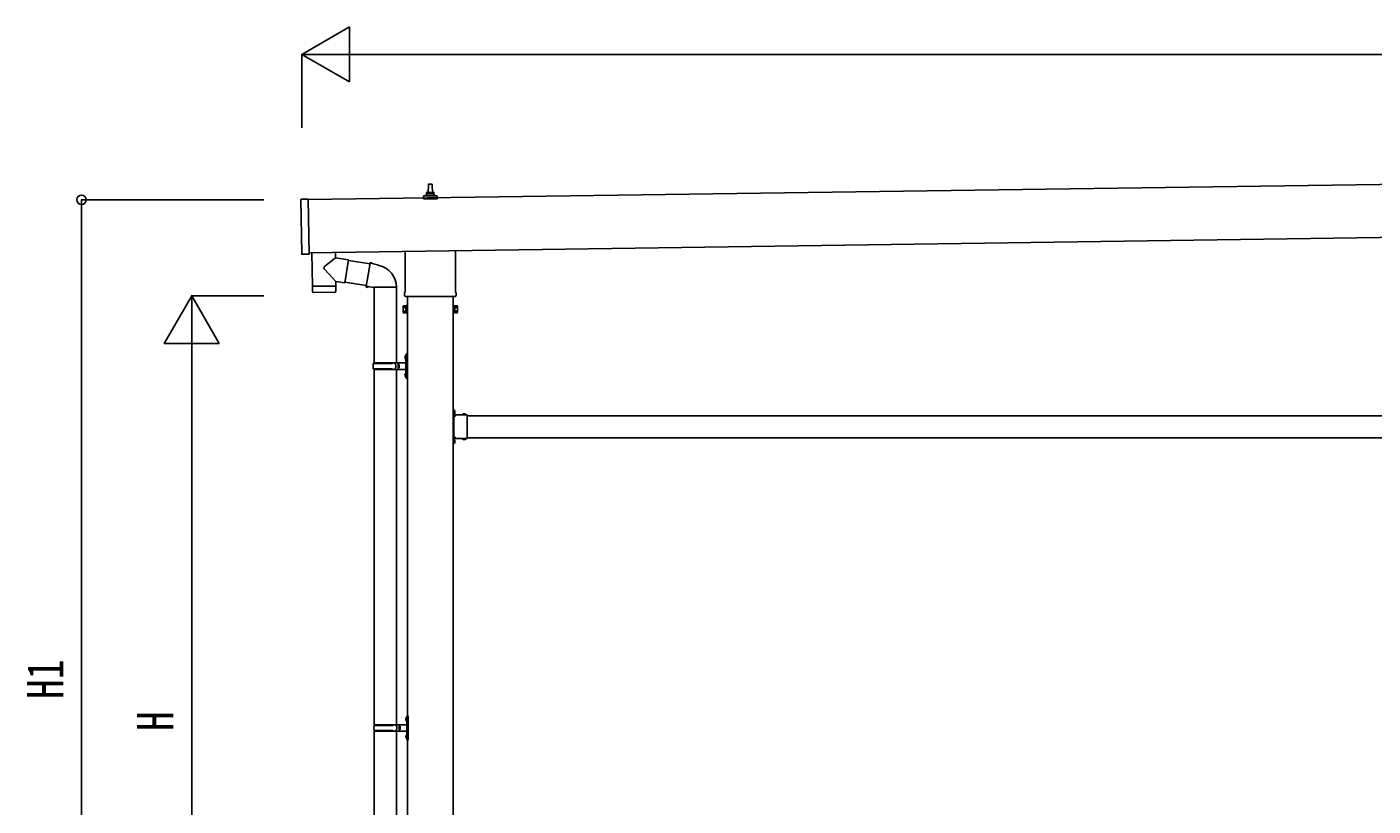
# Model space of a CAD drawing. Units: millimetres, scale not verified. Extents: x -12615 to 12615, y -8910 to 8910.
# Drawn here: x -6342 to -2676, y -3286 to -1164 of the extents above; entities that cross this region are included whole.
import ezdxf
from ezdxf.enums import TextEntityAlignment as Align

# ---------------------------------------------------------------- set-up
doc = ezdxf.new("R2010")
doc.units = ezdxf.units.MM
doc.header["$LTSCALE"] = 40
for name, color, linetype in [('0-4_YKK_13', 4, 'Continuous'), ('0-5_YKK_A1', 4, 'Continuous'), ('0-6_YKK_D', 6, 'Continuous')]:
    doc.layers.add(name, color=color, linetype=linetype)
doc.styles.add('ＭＳ ゴシック', font='')
doc.styles.get('ＭＳ ゴシック').set_extended_font_data('MS Gothic')

msp = doc.modelspace()

# ---------------------------------------------------------------- linework, layer by layer
at = {"layer": '0-4_YKK_13'}
for p, q in [((-5249.44, -1616.74), (-5248.71, -1593.21)), ((-5247.71, -1592.24), (-5239.17, -1592.24)), ((-5238.17, -1593.21), (-5237.44, -1616.74)), ((-5593.64, -1782.18), (-5595.75, -1634.2)), ((-5575.77, -1632.91), (-5594.76, -1633.19)), ((-5261.69, -1632.24), (-5261.69, -1624.53)), ((-5225.19, -1632.24), (-5261.69, -1632.24)), ((-5261.31, -1623.74), (-5225.57, -1623.74)), ((-5260.93, -1623.55), (-5254.2, -1621.92)), ((-5253.82, -1621.74), (-5233.06, -1621.74)), ((-5253.44, -1620.95), (-5253.44, -1616.74)), ((-5252.44, -1616.74), (-5234.44, -1616.74)), ((-5233.44, -1620.95), (-5233.44, -1616.74)), ((-5225.95, -1623.55), (-5232.68, -1621.92)), ((-5225.19, -1632.24), (-5225.19, -1624.53)), ((-5501.49, -1792.59), (-5531.26, -1816.83)), ((-5501.49, -1792.59), (-5501.7, -1778.29)), ((-5465.99, -1798.33), (-5501.49, -1792.59)), ((-5311.74, -1886.23), (-5311.74, -1775.58)), ((-5175.14, -1773.62), (-5175.14, -1886.23)), ((-5500.57, -1857.27), (-5531.44, -1824.16)), ((-5465.99, -1798.33), (-5476.16, -1861.21)), ((-5466.29, -1800.15), (-5407.31, -1809.54)), ((-5406.99, -1807.73), (-5412.52, -1839.09)), ((-5406.99, -1807.73), (-5405.85, -1805.74)), ((-5405.85, -1805.74), (-5402.28, -1806.37)), ((-5402.28, -1806.37), (-5401.87, -1808.72)), ((-5387.35, -1811.54), (-5385.67, -1813.17)), ((-5385.67, -1813.17), (-5383.55, -1813.62)), ((-5504.9, -1869.34), (-5504.9, -1870.34)), ((-5500.57, -1857.27), (-5476.16, -1861.21)), ((-5500.57, -1857.27), (-5500.4, -1869.28)), ((-5475.86, -1859.39), (-5417.73, -1868.64)), ((-5418.05, -1870.46), (-5412.52, -1839.09)), ((-5564.38, -1871.19), (-5563.96, -1884.24)), ((-5503.38, -1886.32), (-5560.92, -1887.15)), ((-5559.89, -1870.13), (-5559.86, -1871.13)), ((-5418.05, -1870.46), (-5417.65, -1872.71)), ((-5418.05, -1870.46), (-5412.9, -1871.27)), ((-5417.65, -1872.71), (-5414.09, -1873.34)), ((-5414.09, -1873.34), (-5412.9, -1871.27)), ((-5412.9, -1871.27), (-5398.29, -1873.59)), ((-5398.29, -1873.59), (-5396.09, -1872.6)), ((-5335.79, -1873), (-5396.98, -1873)), ((-5395.94, -1873), (-5395.94, -2079.01)), ((-5335.94, -1873), (-5335.94, -2079.01)), ((-5313.44, -1895), (-5313.44, -1889.5)), ((-5175.5, -1898.5), (-5311.38, -1898.5)), ((-5173.44, -1889.5), (-5173.44, -1895)), ((-5317.44, -1924.5), (-5316.68, -1923.19)), ((-5317.44, -1924.5), (-5317.44, -1941.5)), ((-5317.44, -1941.5), (-5316.68, -1942.81)), ((-5310.44, -1928.09), (-5316.68, -1928.09)), ((-5310.44, -1937.91), (-5316.68, -1937.91)), ((-5310.44, -1942.81), (-5316.68, -1942.81)), ((-5307.94, -1942.2), (-5310.44, -1942.2)), ((-5178.94, -1942.2), (-5176.44, -1942.2)), ((-5176.44, -1928.09), (-5170.2, -1928.09)), ((-5176.44, -1937.91), (-5170.2, -1937.91)), ((-5176.44, -1942.81), (-5170.2, -1942.81)), ((-5169.44, -1924.5), (-5170.2, -1923.19)), ((-5169.44, -1941.5), (-5170.2, -1942.81)), ((-5169.44, -1924.5), (-5169.44, -1941.5)), ((-5398.94, -2081.01), (-5348.61, -2081.01)), ((-5397.94, -2079.01), (-5311.94, -2079.01)), ((-5397.94, -2079.01), (-5397.94, -2081.01)), ((-5338.94, -2079.01), (-5338.94, -2083.51)), ((-5338.94, -2083.51), (-5336.94, -2083.51)), ((-5336.94, -2083.51), (-5336.94, -2088.01)), ((-5336.94, -2092.51), (-5336.94, -2088.01)), ((-5330.94, -2079.01), (-5330.94, -2088.01)), ((-5330.94, -2083.51), (-5327.94, -2083.51)), ((-5330.94, -2097.01), (-5330.94, -2088.01)), ((-5327.94, -2083.51), (-5327.94, -2088.01)), ((-5327.94, -2092.51), (-5327.94, -2088.01)), ((-5312.24, -2061.86), (-5310.2, -2062.86)), ((-5310.97, -2059.86), (-5310.34, -2059.86)), ((-5310.97, -2059.86), (-5310.97, -2068.16)), ((-5310.97, -2068.16), (-5310.34, -2068.16)), ((-5310.34, -2059.86), (-5310.34, -2068.16)), ((-5310.34, -2059.86), (-5309.94, -2060.26)), ((-5310.34, -2068.16), (-5309.94, -2067.76)), ((-5310.2, -2062.86), (-5309.59, -2064.01)), ((-5309.94, -2056.01), (-5306.94, -2054.51)), ((-5309.94, -2056.01), (-5309.94, -2088.01)), ((-5309.94, -2060.26), (-5309.94, -2067.76)), ((-5309.94, -2120.01), (-5309.94, -2088.01)), ((-5306.94, -2054.51), (-5306.94, -2088.01)), ((-5306.94, -2054.51), (-5305.94, -2054.51)), ((-5306.94, -2121.51), (-5306.94, -2088.01)), ((-5305.94, -2054.51), (-5305.94, -2088.01)), ((-5305.94, -2121.51), (-5305.94, -2088.01)), ((-5398.94, -2095.01), (-5348.61, -2095.01)), ((-5397.94, -2097.01), (-5397.94, -2095.01)), ((-5397.94, -2097.01), (-5311.94, -2097.01)), ((-5395.94, -2097.01), (-5395.94, -3064.5)), ((-5338.94, -2097.01), (-5338.94, -2092.51)), ((-5338.94, -2092.51), (-5336.94, -2092.51)), ((-5335.94, -2097.01), (-5335.94, -3064.5)), ((-5330.94, -2092.51), (-5327.94, -2092.51)), ((-5312.24, -2109.86), (-5310.2, -2110.86)), ((-5310.97, -2107.86), (-5310.34, -2107.86)), ((-5310.97, -2107.86), (-5310.97, -2116.16)), ((-5310.97, -2116.16), (-5310.34, -2116.16)), ((-5310.34, -2107.86), (-5310.34, -2116.16)), ((-5310.34, -2107.86), (-5309.94, -2108.26)), ((-5310.34, -2116.16), (-5309.94, -2115.76)), ((-5310.2, -2110.86), (-5309.59, -2112.01)), ((-5309.94, -2108.26), (-5309.94, -2115.76)), ((-5309.94, -2120.01), (-5306.94, -2121.51)), ((-5306.94, -2121.51), (-5305.94, -2121.51)), ((-5179.34, -2205.5), (-5180.94, -2205.5)), ((-5180.94, -2210), (-5179.34, -2210)), ((-5179.34, -2211), (-5180.94, -2211)), ((-5175.24, -2213), (-5180.94, -2213)), ((-5179.34, -2215), (-5180.94, -2215)), ((-5180.94, -2216), (-5179.34, -2216)), ((-5179.34, -2222.46), (-5179.34, -2205.5)), ((-5179.34, -2208.97), (-5179.34, -2217.04)), ((-5179.34, -2211.87), (-5176.68, -2210.55)), ((-5179.34, -2214.13), (-5176.68, -2215.45)), ((-5142.94, -2220.9), (-5179.34, -2220.9)), ((-5178.94, -2222.5), (-5175.94, -2222.5)), ((-5178.94, -2231.29), (-5178.94, -2224.5)), ((-5178.94, -2273.29), (-5178.94, -2232.71)), ((-5178.48, -2208.27), (-5178.64, -2208.27)), ((-5178.48, -2217.74), (-5178.64, -2217.74)), ((-5155.68, -2220.04), (-5155.68, -2220.2)), ((-5146.91, -2220.9), (-5154.98, -2220.9)), ((-5152.07, -2220.9), (-5153.39, -2218.24)), ((-5149.82, -2220.9), (-5148.49, -2218.24)), ((-5146.21, -2220.04), (-5146.21, -2220.2)), ((-5142.94, -2231.29), (-5142.94, -2220.9)), ((-5142.94, -2273.29), (-5142.94, -2232.71)), ((-5179.34, -2291), (-5180.94, -2291)), ((-5179.34, -2295), (-5180.94, -2295)), ((-5179.34, -2300.5), (-5180.94, -2300.5)), ((-5179.34, -2300.5), (-5179.34, -2283.54)), ((-5142.94, -2285.1), (-5179.34, -2285.1)), ((-5179.34, -2288.97), (-5179.34, -2297.04)), ((-5179.34, -2291.87), (-5176.68, -2290.55)), ((-5179.34, -2294.13), (-5176.68, -2295.45)), ((-5178.94, -2281.5), (-5178.94, -2274.71)), ((-5175.94, -2283.5), (-5178.94, -2283.5)), ((-5178.48, -2288.27), (-5178.64, -2288.27)), ((-5178.48, -2297.74), (-5178.64, -2297.74)), ((-5155.68, -2285.96), (-5155.68, -2285.8)), ((-5146.91, -2285.1), (-5154.98, -2285.1)), ((-5152.07, -2285.1), (-5153.39, -2287.76)), ((-5149.82, -2285.1), (-5148.49, -2287.76)), ((-5146.21, -2285.96), (-5146.21, -2285.8)), ((-5142.94, -2285.1), (-5142.94, -2274.71)), ((-5307.44, -3041.5), (-5304.44, -3040)), ((-5307.44, -3041.5), (-5307.44, -3073.5)), ((-5304.44, -3040), (-5304.44, -3073.5)), ((-5304.44, -3040), (-5303.44, -3040)), ((-5303.44, -3040), (-5303.44, -3073.5)), ((-5396.44, -3066.5), (-5346.11, -3066.5)), ((-5395.44, -3064.5), (-5309.44, -3064.5)), ((-5395.44, -3064.5), (-5395.44, -3066.5)), ((-5336.44, -3064.5), (-5336.44, -3069)), ((-5336.44, -3069), (-5334.44, -3069)), ((-5336.44, -3082.5), (-5336.44, -3078)), ((-5336.44, -3078), (-5334.44, -3078)), ((-5334.44, -3069), (-5334.44, -3073.5)), ((-5334.44, -3078), (-5334.44, -3073.5)), ((-5328.44, -3064.5), (-5328.44, -3073.5)), ((-5328.44, -3069), (-5325.44, -3069)), ((-5328.44, -3082.5), (-5328.44, -3073.5)), ((-5328.44, -3078), (-5325.44, -3078)), ((-5325.44, -3069), (-5325.44, -3073.5)), ((-5325.44, -3078), (-5325.44, -3073.5)), ((-5309.74, -3047.35), (-5307.7, -3048.35)), ((-5308.47, -3045.35), (-5307.84, -3045.35)), ((-5308.47, -3045.35), (-5308.47, -3053.65)), ((-5308.47, -3053.65), (-5307.84, -3053.65)), ((-5307.84, -3045.35), (-5307.84, -3053.65)), ((-5307.84, -3045.35), (-5307.44, -3045.75)), ((-5307.84, -3053.65), (-5307.44, -3053.25)), ((-5307.7, -3048.35), (-5307.09, -3049.5)), ((-5307.44, -3045.75), (-5307.44, -3053.25)), ((-5307.44, -3105.5), (-5307.44, -3073.5)), ((-5304.44, -3107), (-5304.44, -3073.5)), ((-5303.44, -3107), (-5303.44, -3073.5)), ((-5396.44, -3080.5), (-5346.11, -3080.5)), ((-5395.94, -3082.49), (-5395.94, -3987)), ((-5395.44, -3082.5), (-5395.44, -3080.5)), ((-5395.44, -3082.5), (-5309.44, -3082.5)), ((-5335.94, -3082.49), (-5335.94, -3987)), ((-5309.74, -3095.35), (-5307.7, -3096.35)), ((-5308.47, -3093.35), (-5307.84, -3093.35)), ((-5308.47, -3093.35), (-5308.47, -3101.65)), ((-5308.47, -3101.65), (-5307.84, -3101.65)), ((-5307.84, -3093.35), (-5307.84, -3101.65)), ((-5307.84, -3093.35), (-5307.44, -3093.75)), ((-5307.84, -3101.65), (-5307.44, -3101.25)), ((-5307.7, -3096.35), (-5307.09, -3097.5)), ((-5307.44, -3093.75), (-5307.44, -3101.25)), ((-5307.44, -3105.5), (-5304.44, -3107)), ((-5304.44, -3107), (-5303.44, -3107))]:
    msp.add_line(p, q, dxfattribs=at)
for points in [[(-5575.77, -1632.91), (-5573.63, -1782.9), (-5592.62, -1783.17)], [(-5565.69, -1779.2), (-5564.39, -1870.19), (-5500.4, -1869.28)], [(-5406.99, -1807.73), (-5401.87, -1808.72), (-5387.35, -1811.54)], [(-5500.42, -1883.33), (-5500.38, -1870.28), (-5564.38, -1871.19)], [(-5310.44, -1942.81), (-5310.44, -1923.19), (-5316.68, -1923.19)], [(-5310.44, -1942.2), (-5310.44, -1923.8), (-5307.94, -1923.8)], [(-5176.44, -1942.2), (-5176.44, -1923.8), (-5178.94, -1923.8)], [(-5176.44, -1942.81), (-5176.44, -1923.19), (-5170.2, -1923.19)], [(-5312.24, -2066.16), (-5310.2, -2065.16), (-5309.59, -2064.01)], [(-5312.24, -2114.16), (-5310.2, -2113.16), (-5309.59, -2112.01)], [(-5180.94, -2220.5), (-5180.94, -2214.5), (-5180.94, -2211.5), (-5180.94, -2205.5)], [(-5178.94, -2224.5), (-5175.94, -2224.5), (-5175.94, -2220.9)], [(-5180.94, -2300.5), (-5180.94, -2294.5), (-5180.94, -2291.5), (-5180.94, -2285.5)], [(-5178.94, -2281.5), (-5175.94, -2281.5), (-5175.94, -2285.1)], [(-5309.74, -3051.65), (-5307.7, -3050.65), (-5307.09, -3049.5)], [(-5309.74, -3099.65), (-5307.7, -3098.65), (-5307.09, -3097.5)]]:
    msp.add_lwpolyline(points, dxfattribs=at)
for points in [[(-5307.94, -1943.5), (-5307.94, -1922.5), (-5305.94, -1922.5), (-5305.94, -1943.5)], [(-5178.94, -1943.5), (-5178.94, -1922.5), (-5180.94, -1922.5), (-5180.94, -1943.5)]]:
    msp.add_lwpolyline(points, close=True, dxfattribs=at)
for centre, radius, start, end in [((-5247.71, -1593.24), 1, 90, 178.60509), ((-5239.17, -1593.24), 1, 1.39491, 90), ((-5594.75, -1634.19), 1, 90.81845, 180.81845), ((-5260.69, -1624.53), 1, 103.62699, 180), ((-5254.44, -1620.95), 1, 283.62699, 0), ((-5249.36, -1617.37), 4.13, 90, 171.17633), ((-5252.44, -1617.74), 1, 90, 180), ((-5240.11, -1616.74), 4.83, 133.60282, 180), ((-5246.77, -1616.74), 4.83, 0, 46.39718), ((-5237.53, -1617.37), 4.13, 8.82367, 90), ((-5234.44, -1617.74), 1, 0, 90), ((-5232.44, -1620.95), 1, 180, 256.37301), ((-5226.19, -1624.53), 1, 0, 76.37301), ((-5592.64, -1782.17), 1, 180.81845, 270.81845), ((-5527.95, -1820.58), 5, 131.47396, 225.79244), ((-5396.09, -1872.6), 60.3, 359.62495, 78), ((-5560.96, -1884.15), 3, 181.81845, 270.86677), ((-5503.42, -1883.33), 3, 270.81845, 359.81845), ((-5309.44, -1889.5), 4, 125.09963, 180), ((-5309.44, -1895), 4, 180, 194.47751), ((-5309.44, -1895), 4, 194.47751, 241.04498), ((-5177.44, -1895), 4, 298.95502, 345.52249), ((-5177.44, -1889.5), 4, 0, 54.90037), ((-5177.44, -1895), 4, 345.52249, 0), ((-5313.1, -1925.64), 4.34, 145.61575, 214.38425), ((-5313.1, -1940.36), 4.34, 145.61575, 214.38425), ((-5301.2, -1933), 16.24, 162.41205, 197.58795), ((-5173.79, -1925.64), 4.34, 325.61575, 34.38425), ((-5185.68, -1933), 16.24, 342.41205, 17.58795), ((-5173.79, -1940.36), 4.34, 325.61575, 34.38425), ((-5350.19, -2088.01), 49.25, 171.82876, 180.00002), ((-5350.19, -2088.01), 49.25, 180.00002, 188.17127), ((-5348.61, -2079.01), 2, 270, 359.99998), ((-5306.64, -2064.01), 6, 136.21765, 223.78235), ((-5311.94, -2077.01), 2, 270, 359.99998), ((-5348.61, -2097.01), 2, 0.00005, 90.00004), ((-5306.64, -2112.01), 6, 136.21765, 223.78235), ((-5311.94, -2099.01), 2, 0.00005, 90.00004), ((-5178.94, -2220.5), 2, 180, 270), ((-5178.64, -2208.97), 0.7, 90, 180), ((-5178.64, -2217.04), 0.7, 180, 270), ((-5179.64, -2232), 1, 314.427, 45.573), ((-5178.48, -2209.13), 0.862, 39.12355, 90), ((-5178.48, -2216.87), 0.862, 270, 320.87645), ((-5183.24, -2213), 7, 0, 39.12355), ((-5183.24, -2213), 7, 320.87645, 0), ((-5154.98, -2220.2), 0.7, 180, 270), ((-5154.81, -2220.04), 0.862, 129.12355, 180), ((-5150.94, -2224.8), 7, 90, 129.12355), ((-5150.94, -2224.8), 7, 50.87645, 90), ((-5146.91, -2220.2), 0.7, 270, 0), ((-5147.07, -2220.04), 0.862, 0, 50.87645), ((-5142.24, -2232), 1, 134.427, 225.573), ((-5178.94, -2285.5), 2, 90, 180), ((-5178.64, -2288.97), 0.7, 90, 180), ((-5178.64, -2297.04), 0.7, 180, 270), ((-5179.64, -2274), 1, 314.427, 45.573), ((-5178.48, -2289.13), 0.862, 39.12355, 90), ((-5178.48, -2296.87), 0.862, 270, 320.87645), ((-5183.24, -2293), 7, 0, 39.12355), ((-5183.24, -2293), 7, 320.87645, 0), ((-5154.98, -2285.8), 0.7, 90, 180), ((-5154.81, -2285.96), 0.862, 180, 230.87645), ((-5150.94, -2281.2), 7, 230.87645, 270), ((-5150.94, -2281.2), 7, 270, 309.12355), ((-5146.91, -2285.8), 0.7, 0, 90), ((-5147.07, -2285.96), 0.862, 309.12355, 0), ((-5142.24, -2274), 1, 134.427, 225.573), ((-5347.69, -3073.5), 49.25, 171.82876, 180.00002), ((-5347.69, -3073.5), 49.25, 180.00002, 188.17127), ((-5346.11, -3064.5), 2, 270, 359.99998), ((-5304.14, -3049.5), 6, 136.21765, 223.78235), ((-5309.44, -3062.5), 2, 270, 359.99998), ((-5346.11, -3082.5), 2, 0.00005, 90.00004), ((-5304.14, -3097.5), 6, 136.21765, 223.78235), ((-5309.44, -3084.5), 2, 0.00005, 90.00004)]:
    msp.add_arc(centre, radius, start, end, dxfattribs=at)
at = {"layer": '0-5_YKK_A1'}
for p, q in [((-188.71, -1557.4), (-5575.75, -1634.33)), ((-5573.68, -1779.32), (-186.64, -1702.36)), ((-5305.94, -1898.5), (-5305.94, -4696)), ((-5180.94, -4696), (-5180.94, -1898.5)), ((-5142.94, -2223), (-2343.94, -2223)), ((-5175.94, -2283), (-5180.44, -2283)), ((-5142.94, -2283), (-2343.94, -2283))]:
    msp.add_line(p, q, dxfattribs=at)
msp.add_lwpolyline([(-5175.94, -2223), (-5180.44, -2223), (-5180.44, -2283)], dxfattribs=at)
at = {"layer": '0-6_YKK_D'}
for p, q in [((-5593.24, -1238.82), (-5463.34, -1163.82)), ((-5463.34, -1313.82), (-5463.34, -1163.82)), ((-5593.24, -1438.82), (-5593.24, -1237.82)), ((-5593.24, -1238.82), (-5463.34, -1313.82)), ((-5593.24, -1238.82), (-5333.43, -1238.82)), ((948.2, -1238.82), (-5443.24, -1238.82)), ((-5697.17, -1634.64), (-6194.24, -1634.64)), ((-6193.24, -4196), (-6193.24, -1634.64)), ((-5893.24, -1896), (-5968.24, -2025.9)), ((-5697.17, -1896), (-5894.24, -1896)), ((-5893.24, -1896), (-5818.24, -2025.9)), ((-5893.24, -1896), (-5893.24, -2155.81)), ((-5968.24, -2025.9), (-5818.24, -2025.9)), ((-5893.24, -4046), (-5893.24, -2046))]:
    msp.add_line(p, q, dxfattribs=at)
msp.add_circle((-6193.24, -1634.64), 12.75, dxfattribs=at)

# ---------------------------------------------------------------- texts
at = {"layer": '0-6_YKK_D', "style": 'ＭＳ ゴシック', "width": 0.8}
for s, p in [('H1', (-6213.24, -2994.52)), ('H', (-5913.24, -3082))]:
    msp.add_text(s, height=98.97, rotation=90, dxfattribs=at).set_placement(p, align=Align.BOTTOM_LEFT)

doc.saveas('drawing.dxf')
